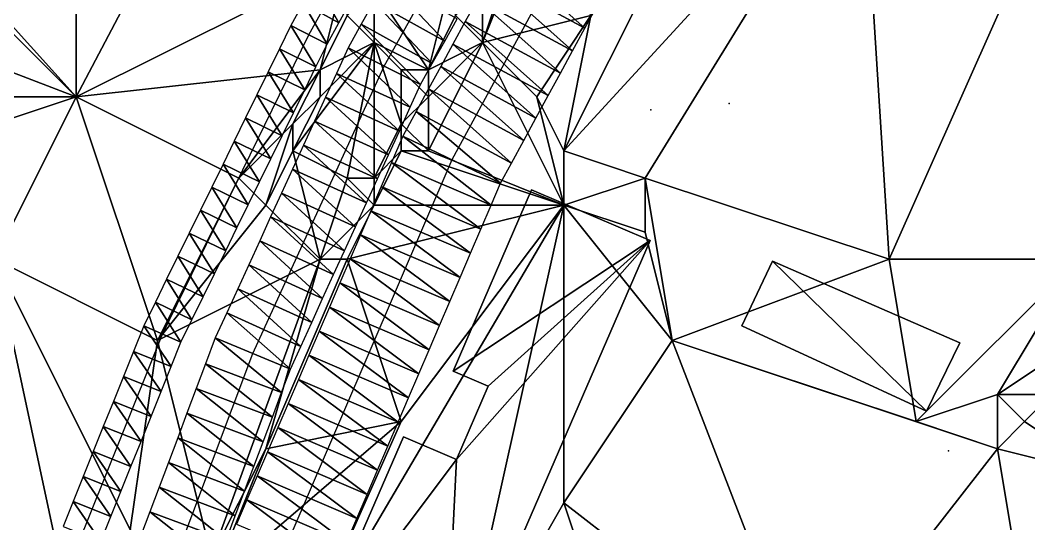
# Model space of a CAD drawing. Header units: metres. Extents: x -1103 to 901, y -902 to 905.
# Drawn here: x -950.1 to -875.7, y -511.6 to -474.3 of the extents above; entities that cross this region are included whole.
import ezdxf

# ---------------------------------------------------------------- set-up
doc = ezdxf.new("R2010")
doc.units = ezdxf.units.M
for name, color, linetype in [('OSM_BUILDING_FOOTPRINTS', 7, 'CONTINUOUS'), ('OSM_BUILDING_ROOFS', 1, 'CONTINUOUS'), ('OSM_BUILDING_WALLS', 8, 'CONTINUOUS'), ('OSM_ROAD_AXES', 2, 'CONTINUOUS'), ('OSM_ROAD_SURFACE', 9, 'CONTINUOUS'), ('OSM_TERRAIN', 3, 'CONTINUOUS'), ('OSM_TREES', 3, 'CONTINUOUS')]:
    doc.layers.add(name, color=color, linetype=linetype)

msp = doc.modelspace()

# ---------------------------------------------------------------- linework, layer by layer
at = {"layer": 'OSM_BUILDING_FOOTPRINTS'}
for points in [[(-912.388, -486.88, 13.145), (-903.622, -490.629, 13.145), (-918.853, -525.753, 13.145), (-928.912, -521.451, 13.145), (-921.827, -505.116, 13.145), (-917.925, -506.786, 13.145), (-915.582, -501.378, 13.145), (-918.18, -500.262, 13.145), (-912.388, -486.88, 13.145)], [(-894.602, -492.133, 13.876), (-896.857, -496.91, 13.876), (-883.228, -503.236, 13.876), (-880.774, -498.171, 13.876), (-894.602, -492.133, 13.876)]]:
    msp.add_polyline3d(points, close=True, dxfattribs=at)
at = {"layer": 'OSM_BUILDING_ROOFS'}
for points in [[(-903.622, -490.629, 18.345), (-912.388, -486.88, 18.345), (-918.18, -500.262, 18.345)], [(-917.925, -506.786, 18.345), (-918.853, -525.753, 18.345), (-903.622, -490.629, 18.345)], [(-903.622, -490.629, 18.345), (-918.18, -500.262, 18.345), (-915.582, -501.378, 18.345)], [(-903.622, -490.629, 18.345), (-915.582, -501.378, 18.345), (-917.925, -506.786, 18.345)], [(-883.228, -503.236, 19.076), (-894.602, -492.133, 19.076), (-896.857, -496.91, 19.076)], [(-883.228, -503.236, 19.076), (-880.774, -498.171, 19.076), (-894.602, -492.133, 19.076)], [(-917.925, -506.786, 18.345), (-921.827, -505.116, 18.345), (-928.912, -521.451, 18.345)], [(-917.925, -506.786, 18.345), (-928.912, -521.451, 18.345), (-918.853, -525.753, 18.345)]]:
    msp.add_3dface(points, dxfattribs=at)
at = {"layer": 'OSM_BUILDING_WALLS'}
for points in [[(-912.388, -486.88, 13.145), (-918.18, -500.262, 13.145), (-918.18, -500.262, 18.345)], [(-912.388, -486.88, 13.145), (-918.18, -500.262, 18.345), (-912.388, -486.88, 18.345)], [(-903.622, -490.629, 13.145), (-912.388, -486.88, 13.145), (-912.388, -486.88, 18.345)], [(-903.622, -490.629, 13.145), (-912.388, -486.88, 18.345), (-903.622, -490.629, 18.345)], [(-918.853, -525.753, 13.145), (-903.622, -490.629, 13.145), (-903.622, -490.629, 18.345)], [(-918.853, -525.753, 13.145), (-903.622, -490.629, 18.345), (-918.853, -525.753, 18.345)], [(-894.602, -492.133, 13.876), (-896.857, -496.91, 13.876), (-896.857, -496.91, 19.076)], [(-894.602, -492.133, 13.876), (-896.857, -496.91, 19.076), (-894.602, -492.133, 19.076)], [(-880.774, -498.171, 13.876), (-894.602, -492.133, 13.876), (-894.602, -492.133, 19.076)], [(-880.774, -498.171, 13.876), (-894.602, -492.133, 19.076), (-880.774, -498.171, 19.076)], [(-896.857, -496.91, 13.876), (-883.228, -503.236, 13.876), (-883.228, -503.236, 19.076)], [(-896.857, -496.91, 13.876), (-883.228, -503.236, 19.076), (-896.857, -496.91, 19.076)], [(-883.228, -503.236, 13.876), (-880.774, -498.171, 13.876), (-880.774, -498.171, 19.076)], [(-883.228, -503.236, 13.876), (-880.774, -498.171, 19.076), (-883.228, -503.236, 19.076)], [(-918.18, -500.262, 13.145), (-915.582, -501.378, 13.145), (-915.582, -501.378, 18.345)], [(-918.18, -500.262, 13.145), (-915.582, -501.378, 18.345), (-918.18, -500.262, 18.345)], [(-915.582, -501.378, 13.145), (-917.925, -506.786, 13.145), (-917.925, -506.786, 18.345)], [(-915.582, -501.378, 13.145), (-917.925, -506.786, 18.345), (-915.582, -501.378, 18.345)], [(-921.827, -505.116, 13.145), (-928.912, -521.451, 13.145), (-928.912, -521.451, 18.345)], [(-921.827, -505.116, 13.145), (-928.912, -521.451, 18.345), (-921.827, -505.116, 18.345)], [(-917.925, -506.786, 13.145), (-921.827, -505.116, 13.145), (-921.827, -505.116, 18.345)], [(-917.925, -506.786, 13.145), (-921.827, -505.116, 18.345), (-917.925, -506.786, 18.345)]]:
    msp.add_3dface(points, dxfattribs=at)
at = {"layer": 'OSM_ROAD_AXES'}
for points in [[(-957.441, -541.844, 15.651), (-939.635, -497.53, 15.073), (-928.814, -475.423, 13.919), (-918.998, -457.707, 14.281), (-907.193, -439.448, 14.407), (-896.383, -425.48, 14.768), (-883.495, -410.351, 15.727), (-851.329, -378.899, 16.744)], [(-949.372, -542.673, 15.503), (-932.958, -498.968, 15.031), (-923.254, -477.745, 14.556), (-911.283, -456.213, 15.343), (-899.312, -438.298, 15.438), (-883.406, -419.033, 15.764), (-871.59, -405.939, 16.887), (-848.256, -382.15, 16.713)], [(-844.852, -385.755, 16.494), (-846.852, -387.857, 16.62), (-868.086, -410.263, 16.911), (-885.573, -431.474, 16.535), (-894.758, -443.827, 16.578), (-906.563, -463.07, 16.257), (-918.279, -484.646, 15.293), (-942.707, -541.634, 15.245)]]:
    msp.add_polyline3d(points, dxfattribs=at)
at = {"layer": 'OSM_ROAD_SURFACE'}
for points in [[(-914.584, -469.46, 15.612), (-915.486, -471.119, 15.578), (-908.455, -474.937, 15.742)], [(-914.584, -469.46, 15.612), (-908.455, -474.937, 15.742), (-907.554, -473.277, 15.815)], [(-915.486, -471.119, 15.578), (-916.387, -472.779, 15.484), (-909.357, -476.597, 15.692)], [(-915.486, -471.119, 15.578), (-909.357, -476.597, 15.692), (-908.455, -474.937, 15.742)], [(-926.609, -474.54, 14.003), (-928.341, -471.475, 13.925), (-929.233, -473.086, 13.918)], [(-926.609, -474.54, 14.003), (-925.717, -472.929, 14.08), (-928.341, -471.475, 13.925)], [(-918.79, -475.891, 14.733), (-923.113, -471.319, 14.667), (-924.034, -472.975, 14.621)], [(-918.79, -475.891, 14.733), (-917.869, -474.234, 14.802), (-923.113, -471.319, 14.667)], [(-927.483, -476.116, 14.025), (-929.233, -473.086, 13.918), (-930.144, -474.73, 13.911)], [(-927.483, -476.116, 14.025), (-926.609, -474.54, 14.003), (-929.233, -473.086, 13.918)], [(-919.711, -477.547, 14.663), (-924.034, -472.975, 14.621), (-924.955, -474.631, 14.317)], [(-919.711, -477.547, 14.663), (-918.79, -475.891, 14.733), (-924.034, -472.975, 14.621)], [(-916.387, -472.779, 15.484), (-917.288, -474.439, 15.054), (-910.258, -478.256, 15.642)], [(-916.387, -472.779, 15.484), (-910.258, -478.256, 15.642), (-909.357, -476.597, 15.692)], [(-928.299, -477.783, 14.025), (-930.144, -474.73, 13.911), (-930.993, -476.464, 13.907)], [(-928.299, -477.783, 14.025), (-927.483, -476.116, 14.025), (-930.144, -474.73, 13.911)], [(-920.576, -479.098, 15.032), (-924.955, -474.631, 14.317), (-925.932, -476.393, 14.271)], [(-920.576, -479.098, 15.032), (-919.711, -477.547, 14.663), (-924.955, -474.631, 14.317)], [(-917.288, -474.439, 15.054), (-918.189, -476.099, 14.952), (-911.159, -479.916, 15.591)], [(-917.288, -474.439, 15.054), (-911.159, -479.916, 15.591), (-910.258, -478.256, 15.642)], [(-921.334, -480.762, 14.855), (-925.932, -476.393, 14.271), (-926.791, -478.266, 14.436)], [(-921.334, -480.762, 14.855), (-920.576, -479.098, 15.032), (-925.932, -476.393, 14.271)], [(-918.189, -476.099, 14.952), (-919.091, -477.758, 14.94), (-912.06, -481.576, 15.481)], [(-918.189, -476.099, 14.952), (-912.06, -481.576, 15.481), (-911.159, -479.916, 15.591)], [(-929.131, -479.484, 14.112), (-930.993, -476.464, 13.907), (-931.826, -478.165, 13.904)], [(-929.131, -479.484, 14.112), (-928.299, -477.783, 14.025), (-930.993, -476.464, 13.907)], [(-919.091, -477.758, 14.94), (-919.992, -479.418, 15.165), (-912.962, -483.236, 15.465)], [(-919.091, -477.758, 14.94), (-912.962, -483.236, 15.465), (-912.06, -481.576, 15.481)], [(-929.964, -481.184, 14.161), (-931.826, -478.165, 13.904), (-932.658, -479.865, 13.99)], [(-929.964, -481.184, 14.161), (-929.131, -479.484, 14.112), (-931.826, -478.165, 13.904)], [(-922.143, -482.53, 14.683), (-926.791, -478.266, 14.436), (-927.599, -480.035, 14.574)], [(-922.143, -482.53, 14.683), (-921.334, -480.762, 14.855), (-926.791, -478.266, 14.436)], [(-930.796, -482.885, 14.218), (-932.658, -479.865, 13.99), (-933.49, -481.566, 14.093)], [(-930.796, -482.885, 14.218), (-929.964, -481.184, 14.161), (-932.658, -479.865, 13.99)], [(-922.952, -484.299, 14.752), (-927.599, -480.035, 14.574), (-928.408, -481.803, 14.596)], [(-922.952, -484.299, 14.752), (-922.143, -482.53, 14.683), (-927.599, -480.035, 14.574)], [(-919.992, -479.418, 15.165), (-920.893, -481.078, 15.026), (-913.863, -484.895, 15.402)], [(-919.992, -479.418, 15.165), (-913.863, -484.895, 15.402), (-912.962, -483.236, 15.465)], [(-931.628, -484.585, 14.365), (-933.49, -481.566, 14.093), (-934.323, -483.266, 14.197)], [(-931.628, -484.585, 14.365), (-930.796, -482.885, 14.218), (-933.49, -481.566, 14.093)], [(-920.893, -481.078, 15.026), (-921.88, -482.904, 14.916), (-914.679, -486.388, 15.344)], [(-920.893, -481.078, 15.026), (-914.679, -486.388, 15.344), (-913.863, -484.895, 15.402)], [(-923.76, -486.067, 14.808), (-928.408, -481.803, 14.596), (-929.217, -483.572, 14.601)], [(-923.76, -486.067, 14.808), (-922.952, -484.299, 14.752), (-928.408, -481.803, 14.596)], [(-921.88, -482.904, 14.916), (-922.719, -484.851, 15.103), (-915.366, -488.003, 15.327)], [(-921.88, -482.904, 14.916), (-915.366, -488.003, 15.327), (-914.679, -486.388, 15.344)], [(-932.461, -486.286, 14.512), (-934.323, -483.266, 14.197), (-935.155, -484.967, 14.3)], [(-932.461, -486.286, 14.512), (-931.628, -484.585, 14.365), (-934.323, -483.266, 14.197)], [(-924.569, -487.836, 15.13), (-929.217, -483.572, 14.601), (-930.026, -485.341, 14.632)], [(-924.569, -487.836, 15.13), (-923.76, -486.067, 14.808), (-929.217, -483.572, 14.601)], [(-933.293, -487.986, 14.636), (-935.155, -484.967, 14.3), (-935.988, -486.668, 14.402)], [(-933.293, -487.986, 14.636), (-932.461, -486.286, 14.512), (-935.155, -484.967, 14.3)], [(-925.378, -489.604, 15.134), (-930.026, -485.341, 14.632), (-930.834, -487.109, 14.68)], [(-925.378, -489.604, 15.134), (-924.569, -487.836, 15.13), (-930.026, -485.341, 14.632)], [(-922.719, -484.851, 15.103), (-923.483, -486.632, 15.167), (-916.13, -489.784, 15.312)], [(-922.719, -484.851, 15.103), (-916.13, -489.784, 15.312), (-915.366, -488.003, 15.327)], [(-934.126, -489.687, 14.738), (-935.988, -486.668, 14.402), (-936.82, -488.368, 14.503)], [(-934.126, -489.687, 14.738), (-933.293, -487.986, 14.636), (-935.988, -486.668, 14.402)], [(-923.483, -486.632, 15.167), (-924.246, -488.413, 15.25), (-916.893, -491.565, 15.294)], [(-923.483, -486.632, 15.167), (-916.893, -491.565, 15.294), (-916.13, -489.784, 15.312)], [(-926.186, -491.373, 15.135), (-930.834, -487.109, 14.68), (-931.643, -488.878, 14.733)], [(-926.186, -491.373, 15.135), (-925.378, -489.604, 15.134), (-930.834, -487.109, 14.68)], [(-934.958, -491.388, 14.839), (-936.82, -488.368, 14.503), (-937.652, -490.069, 14.605)], [(-934.958, -491.388, 14.839), (-934.126, -489.687, 14.738), (-936.82, -488.368, 14.503)], [(-926.995, -493.141, 15.121), (-931.643, -488.878, 14.733), (-932.452, -490.646, 14.808)], [(-926.995, -493.141, 15.121), (-926.186, -491.373, 15.135), (-931.643, -488.878, 14.733)], [(-924.246, -488.413, 15.25), (-925.009, -490.194, 15.244), (-917.656, -493.346, 15.276)], [(-924.246, -488.413, 15.25), (-917.656, -493.346, 15.276), (-916.893, -491.565, 15.294)], [(-935.79, -493.088, 14.925), (-937.652, -490.069, 14.605), (-938.485, -491.769, 14.706)], [(-935.79, -493.088, 14.925), (-934.958, -491.388, 14.839), (-937.652, -490.069, 14.605)], [(-925.009, -490.194, 15.244), (-925.773, -491.975, 15.23), (-918.42, -495.126, 15.258)], [(-925.009, -490.194, 15.244), (-918.42, -495.126, 15.258), (-917.656, -493.346, 15.276)], [(-927.804, -494.91, 15.098), (-932.452, -490.646, 14.808), (-933.26, -492.415, 14.882)], [(-927.804, -494.91, 15.098), (-926.995, -493.141, 15.121), (-932.452, -490.646, 14.808)], [(-936.623, -494.789, 14.997), (-938.485, -491.769, 14.706), (-939.317, -493.47, 14.807)], [(-936.623, -494.789, 14.997), (-935.79, -493.088, 14.925), (-938.485, -491.769, 14.706)], [(-925.773, -491.975, 15.23), (-926.536, -493.755, 15.217), (-919.183, -496.907, 15.24)], [(-925.773, -491.975, 15.23), (-919.183, -496.907, 15.24), (-918.42, -495.126, 15.258)], [(-928.613, -496.678, 15.076), (-933.26, -492.415, 14.882), (-934.069, -494.183, 14.957)], [(-928.613, -496.678, 15.076), (-927.804, -494.91, 15.098), (-933.26, -492.415, 14.882)], [(-937.455, -496.489, 15.069), (-939.317, -493.47, 14.807), (-940.15, -495.17, 14.908)], [(-937.455, -496.489, 15.069), (-936.623, -494.789, 14.997), (-939.317, -493.47, 14.807)], [(-929.421, -498.447, 15.054), (-934.069, -494.183, 14.957), (-934.878, -495.952, 15.025)], [(-929.421, -498.447, 15.054), (-928.613, -496.678, 15.076), (-934.069, -494.183, 14.957)], [(-926.536, -493.755, 15.217), (-927.299, -495.536, 15.205), (-919.946, -498.688, 15.222)], [(-926.536, -493.755, 15.217), (-919.946, -498.688, 15.222), (-919.183, -496.907, 15.24)], [(-938.264, -498.139, 15.126), (-940.15, -495.17, 14.908), (-941.006, -496.922, 15.063)], [(-938.264, -498.139, 15.126), (-937.455, -496.489, 15.069), (-940.15, -495.17, 14.908)], [(-927.299, -495.536, 15.205), (-928.063, -497.317, 15.193), (-920.71, -500.469, 15.204)], [(-927.299, -495.536, 15.205), (-920.71, -500.469, 15.204), (-919.946, -498.688, 15.222)], [(-930.188, -500.12, 15.033), (-934.878, -495.952, 15.025), (-935.728, -497.816, 15.085)], [(-930.188, -500.12, 15.033), (-929.421, -498.447, 15.054), (-934.878, -495.952, 15.025)], [(-938.985, -499.936, 15.183), (-941.006, -496.922, 15.063), (-941.769, -498.817, 15.161)], [(-938.985, -499.936, 15.183), (-938.264, -498.139, 15.126), (-941.006, -496.922, 15.063)], [(-930.834, -501.844, 15.046), (-935.728, -497.816, 15.085), (-936.451, -499.734, 15.146)], [(-930.834, -501.844, 15.046), (-930.188, -500.12, 15.033), (-935.728, -497.816, 15.085)], [(-928.063, -497.317, 15.193), (-928.826, -499.098, 15.181), (-921.473, -502.25, 15.185)], [(-928.063, -497.317, 15.193), (-921.473, -502.25, 15.185), (-920.71, -500.469, 15.204)], [(-939.727, -501.782, 15.243), (-941.769, -498.817, 15.161), (-942.51, -500.664, 15.214)], [(-939.727, -501.782, 15.243), (-938.985, -499.936, 15.183), (-941.769, -498.817, 15.161)], [(-928.826, -499.098, 15.181), (-929.589, -500.879, 15.168), (-922.237, -504.031, 15.168)], [(-928.826, -499.098, 15.181), (-922.237, -504.031, 15.168), (-921.473, -502.25, 15.185)], [(-931.518, -503.665, 15.106), (-936.451, -499.734, 15.146), (-937.135, -501.555, 15.203)], [(-931.518, -503.665, 15.106), (-930.834, -501.844, 15.046), (-936.451, -499.734, 15.146)], [(-940.469, -503.629, 15.305), (-942.51, -500.664, 15.214), (-943.252, -502.51, 15.266)], [(-940.469, -503.629, 15.305), (-939.727, -501.782, 15.243), (-942.51, -500.664, 15.214)], [(-929.589, -500.879, 15.168), (-930.353, -502.66, 15.156), (-923, -505.812, 15.186)], [(-929.589, -500.879, 15.168), (-923, -505.812, 15.186), (-922.237, -504.031, 15.168)], [(-932.202, -505.486, 15.166), (-937.135, -501.555, 15.203), (-937.819, -503.376, 15.26)], [(-932.202, -505.486, 15.166), (-931.518, -503.665, 15.106), (-937.135, -501.555, 15.203)], [(-941.211, -505.475, 15.364), (-943.252, -502.51, 15.266), (-943.994, -504.357, 15.319)], [(-941.211, -505.475, 15.364), (-940.469, -503.629, 15.305), (-943.252, -502.51, 15.266)], [(-930.353, -502.66, 15.156), (-931.116, -504.441, 15.144), (-923.763, -507.592, 15.202)], [(-930.353, -502.66, 15.156), (-923.763, -507.592, 15.202), (-923, -505.812, 15.186)], [(-932.886, -507.307, 15.226), (-937.819, -503.376, 15.26), (-938.502, -505.197, 15.318)], [(-932.886, -507.307, 15.226), (-932.202, -505.486, 15.166), (-937.819, -503.376, 15.26)], [(-941.953, -507.322, 15.417), (-943.994, -504.357, 15.319), (-944.736, -506.203, 15.371)], [(-941.953, -507.322, 15.417), (-941.211, -505.475, 15.364), (-943.994, -504.357, 15.319)], [(-931.116, -504.441, 15.144), (-931.88, -506.221, 15.137), (-924.527, -509.373, 15.218)], [(-931.116, -504.441, 15.144), (-924.527, -509.373, 15.218), (-923.763, -507.592, 15.202)], [(-933.569, -509.128, 15.286), (-938.502, -505.197, 15.318), (-939.186, -507.018, 15.379)], [(-933.569, -509.128, 15.286), (-932.886, -507.307, 15.226), (-938.502, -505.197, 15.318)], [(-942.695, -509.168, 15.469), (-944.736, -506.203, 15.371), (-945.478, -508.049, 15.475)], [(-942.695, -509.168, 15.469), (-941.953, -507.322, 15.417), (-944.736, -506.203, 15.371)], [(-931.88, -506.221, 15.137), (-932.643, -508.002, 15.162), (-925.29, -511.154, 15.235)], [(-931.88, -506.221, 15.137), (-925.29, -511.154, 15.235), (-924.527, -509.373, 15.218)], [(-934.253, -510.949, 15.297), (-939.186, -507.018, 15.379), (-939.87, -508.839, 15.439)], [(-934.253, -510.949, 15.297), (-933.569, -509.128, 15.286), (-939.186, -507.018, 15.379)], [(-943.437, -511.014, 15.554), (-945.478, -508.049, 15.475), (-946.22, -509.896, 15.585)], [(-943.437, -511.014, 15.554), (-942.695, -509.168, 15.469), (-945.478, -508.049, 15.475)], [(-932.643, -508.002, 15.162), (-933.406, -509.783, 15.187), (-926.053, -512.935, 15.251)], [(-932.643, -508.002, 15.162), (-926.053, -512.935, 15.251), (-925.29, -511.154, 15.235)], [(-934.937, -512.77, 15.308), (-939.87, -508.839, 15.439), (-940.554, -510.661, 15.499)], [(-934.937, -512.77, 15.308), (-934.253, -510.949, 15.297), (-939.87, -508.839, 15.439)], [(-944.178, -512.861, 15.663), (-946.22, -509.896, 15.585), (-946.962, -511.742, 15.694)], [(-944.178, -512.861, 15.663), (-943.437, -511.014, 15.554), (-946.22, -509.896, 15.585)], [(-933.406, -509.783, 15.187), (-934.17, -511.564, 15.212), (-926.817, -514.716, 15.267)], [(-933.406, -509.783, 15.187), (-926.817, -514.716, 15.267), (-926.053, -512.935, 15.251)], [(-935.621, -514.591, 15.318), (-940.554, -510.661, 15.499), (-941.238, -512.482, 15.559)], [(-935.621, -514.591, 15.318), (-934.937, -512.77, 15.308), (-940.554, -510.661, 15.499)]]:
    msp.add_3dface(points, dxfattribs=at)
at = {"layer": 'OSM_TERRAIN'}
for points in [[(-964, -460, 12.189), (-946, -480, 13.372), (-946, -438, 11.218)], [(-946, -480, 13.372), (-926, -442, 12.371), (-946, -438, 11.218)], [(-926, -470, 13.936), (-926, -442, 12.371), (-946, -480, 13.372)], [(-886, -492, 16.192), (-870, -456, 17.921), (-888, -460, 17.883)], [(-886, -492, 16.192), (-872, -492, 16.182), (-870, -456, 17.921)], [(-964, -462, 12.682), (-946, -480, 13.372), (-964, -460, 12.189)], [(-910, -484, 15.821), (-904, -486, 16.146), (-888, -460, 17.883)], [(-910, -484, 15.821), (-888, -460, 17.883), (-900, -464, 16.667)], [(-904, -486, 16.146), (-886, -492, 16.192), (-888, -460, 17.883)], [(-946, -480, 13.372), (-964, -462, 12.682), (-972, -470, 13.261)], [(-910, -484, 15.821), (-900, -464, 16.667), (-908, -474, 15.714)], [(-916, -476, 15.586), (-912, -466, 16.033), (-914, -470, 15.844)], [(-916, -476, 15.586), (-908, -474, 15.714), (-912, -466, 16.033)], [(-964, -480, 14.171), (-946, -480, 13.372), (-972, -470, 13.261)], [(-928, -478, 13.989), (-926, -470, 13.936), (-946, -480, 13.372)], [(-928, -478, 13.989), (-926, -474, 13.938), (-926, -470, 13.936)], [(-920, -478, 14.582), (-918, -470, 14.74), (-924, -472, 14.588)], [(-920, -478, 14.582), (-918, -474, 14.679), (-918, -470, 14.74)], [(-916, -472, 15.619), (-916, -476, 15.586), (-914, -470, 15.844)], [(-926, -474, 13.938), (-924, -476, 14.562), (-924, -472, 14.588)], [(-924, -476, 14.562), (-920, -478, 14.582), (-924, -472, 14.588)], [(-918, -474, 14.679), (-916, -476, 15.586), (-916, -472, 15.619)], [(-928, -478, 13.989), (-924, -476, 14.562), (-926, -474, 13.938)], [(-920, -478, 14.582), (-916, -476, 15.586), (-918, -474, 14.679)], [(-912, -480, 15.444), (-908, -474, 15.714), (-916, -476, 15.586)], [(-912, -480, 15.444), (-910, -484, 15.821), (-908, -474, 15.714)], [(-930, -484, 14.544), (-926, -486, 14.617), (-924, -476, 14.562)], [(-930, -484, 14.544), (-924, -476, 14.562), (-928, -480, 14.502)], [(-928, -480, 14.502), (-924, -476, 14.562), (-928, -478, 13.989)], [(-926, -486, 14.617), (-924, -486, 14.58), (-924, -476, 14.562)], [(-924, -486, 14.58), (-922, -482, 14.544), (-924, -476, 14.562)], [(-922, -482, 14.544), (-922, -478, 14.546), (-924, -476, 14.562)], [(-924, -476, 14.562), (-922, -478, 14.546), (-920, -478, 14.582)], [(-910, -488, 15.317), (-916, -476, 15.586), (-920, -484, 15.286)], [(-920, -484, 15.286), (-916, -476, 15.586), (-920, -480, 15.328)], [(-920, -480, 15.328), (-916, -476, 15.586), (-920, -478, 14.582)], [(-910, -488, 15.317), (-912, -480, 15.444), (-916, -476, 15.586)], [(-934, -486, 14.385), (-928, -478, 13.989), (-946, -480, 13.372)], [(-934, -486, 14.385), (-930, -482, 14.103), (-928, -478, 13.989)], [(-930, -482, 14.103), (-928, -480, 14.502), (-928, -478, 13.989)], [(-922, -482, 14.544), (-920, -480, 15.328), (-922, -478, 14.546)], [(-920, -480, 15.328), (-920, -478, 14.582), (-922, -478, 14.546)], [(-964, -480, 14.171), (-958, -484, 14.277), (-946, -480, 13.372)], [(-952, -492, 14.862), (-946, -480, 13.372), (-958, -484, 14.277)], [(-952, -492, 14.862), (-940, -498, 15.094), (-946, -480, 13.372)], [(-940, -498, 15.094), (-934, -486, 14.385), (-946, -480, 13.372)], [(-930, -484, 14.544), (-928, -480, 14.502), (-930, -482, 14.103)], [(-922, -482, 14.544), (-920, -484, 15.286), (-920, -480, 15.328)], [(-910, -488, 15.317), (-910, -484, 15.821), (-912, -480, 15.444)], [(-932, -488, 14.651), (-930, -482, 14.103), (-934, -486, 14.385)], [(-932, -488, 14.651), (-930, -484, 14.544), (-930, -482, 14.103)], [(-924, -486, 14.58), (-922, -484, 15.253), (-922, -482, 14.544)], [(-922, -484, 15.253), (-920, -484, 15.286), (-922, -482, 14.544)], [(-932, -488, 14.651), (-928, -492, 14.783), (-930, -484, 14.544)], [(-928, -492, 14.783), (-926, -486, 14.617), (-930, -484, 14.544)], [(-924, -488, 15.211), (-910, -488, 15.317), (-922, -484, 15.253)], [(-924, -488, 15.211), (-922, -484, 15.253), (-924, -486, 14.58)], [(-922, -484, 15.253), (-910, -488, 15.317), (-920, -484, 15.286)], [(-910, -488, 15.317), (-904, -486, 16.146), (-910, -484, 15.821)], [(-940, -498, 15.094), (-932, -488, 14.651), (-934, -486, 14.385)], [(-928, -492, 14.783), (-924, -488, 15.211), (-926, -486, 14.617)], [(-924, -488, 15.211), (-924, -486, 14.58), (-926, -486, 14.617)], [(-904, -490, 15.4), (-904, -486, 16.146), (-910, -488, 15.317)], [(-904, -490, 15.4), (-902, -498, 15.898), (-904, -486, 16.146)], [(-902, -498, 15.898), (-886, -492, 16.192), (-904, -486, 16.146)], [(-940, -498, 15.094), (-928, -492, 14.783), (-932, -488, 14.651)], [(-930, -522, 15.284), (-918, -524, 15.305), (-910, -488, 15.317)], [(-930, -522, 15.284), (-910, -488, 15.317), (-922, -504, 15.119)], [(-928, -492, 14.783), (-926, -492, 15.179), (-924, -488, 15.211)], [(-926, -492, 15.179), (-922, -504, 15.119), (-910, -488, 15.317)], [(-926, -492, 15.179), (-910, -488, 15.317), (-924, -488, 15.211)], [(-918, -524, 15.305), (-910, -510, 15.284), (-910, -488, 15.317)], [(-910, -510, 15.284), (-902, -498, 15.898), (-910, -488, 15.317)], [(-910, -488, 15.317), (-902, -498, 15.898), (-904, -490, 15.4)], [(-946, -520, 16.005), (-952, -492, 14.862), (-964, -512, 16.72)], [(-946, -520, 16.005), (-942, -512, 15.508), (-952, -492, 14.862)], [(-952, -492, 14.862), (-942, -512, 15.508), (-940, -498, 15.094)], [(-936, -514, 15.472), (-928, -492, 14.783), (-940, -498, 15.094)], [(-936, -514, 15.472), (-932, -506, 15.083), (-928, -492, 14.783)], [(-932, -506, 15.083), (-922, -504, 15.119), (-926, -492, 15.179)], [(-932, -506, 15.083), (-926, -492, 15.179), (-928, -492, 14.783)], [(-902, -498, 15.898), (-884, -504, 15.856), (-886, -492, 16.192)], [(-884, -504, 15.856), (-872, -492, 16.182), (-886, -492, 16.192)], [(-884, -504, 15.856), (-878, -502, 15.694), (-872, -492, 16.182)], [(-878, -502, 15.694), (-872, -498, 14.484), (-872, -492, 16.182)], [(-942, -512, 15.508), (-936, -514, 15.472), (-940, -498, 15.094)], [(-892, -524, 14.528), (-902, -498, 15.898), (-910, -510, 15.284)], [(-892, -524, 14.528), (-878, -506, 15.483), (-902, -498, 15.898)], [(-902, -498, 15.898), (-878, -506, 15.483), (-884, -504, 15.856)], [(-874, -502, 14.512), (-872, -498, 14.484), (-878, -502, 15.694)], [(-884, -504, 15.856), (-878, -506, 15.483), (-878, -502, 15.694)], [(-878, -506, 15.483), (-876, -504, 15.279), (-878, -502, 15.694)], [(-876, -504, 15.279), (-874, -502, 14.512), (-878, -502, 15.694)], [(-876, -504, 15.279), (-870, -508, 15.275), (-874, -502, 14.512)], [(-930, -522, 15.284), (-922, -504, 15.119), (-936, -516, 15.225)], [(-936, -516, 15.225), (-922, -504, 15.119), (-932, -506, 15.083)], [(-878, -506, 15.483), (-870, -508, 15.275), (-876, -504, 15.279)], [(-936, -514, 15.472), (-936, -516, 15.225), (-932, -506, 15.083)], [(-874, -530, 14.207), (-878, -506, 15.483), (-892, -524, 14.528)], [(-874, -530, 14.207), (-870, -508, 15.275), (-878, -506, 15.483)], [(-918, -524, 15.305), (-908, -516, 14.769), (-910, -510, 15.284)], [(-908, -516, 14.769), (-892, -524, 14.528), (-910, -510, 15.284)]]:
    msp.add_3dface(points, dxfattribs=at)
at = {"layer": 'OSM_TREES'}
for p in [(-897.797, -480.488, 16.572), (-903.589, -480.952, 16.312), (-881.625, -506.166, 15.473)]:
    msp.add_point(p, dxfattribs=at)

doc.saveas('drawing.dxf')
